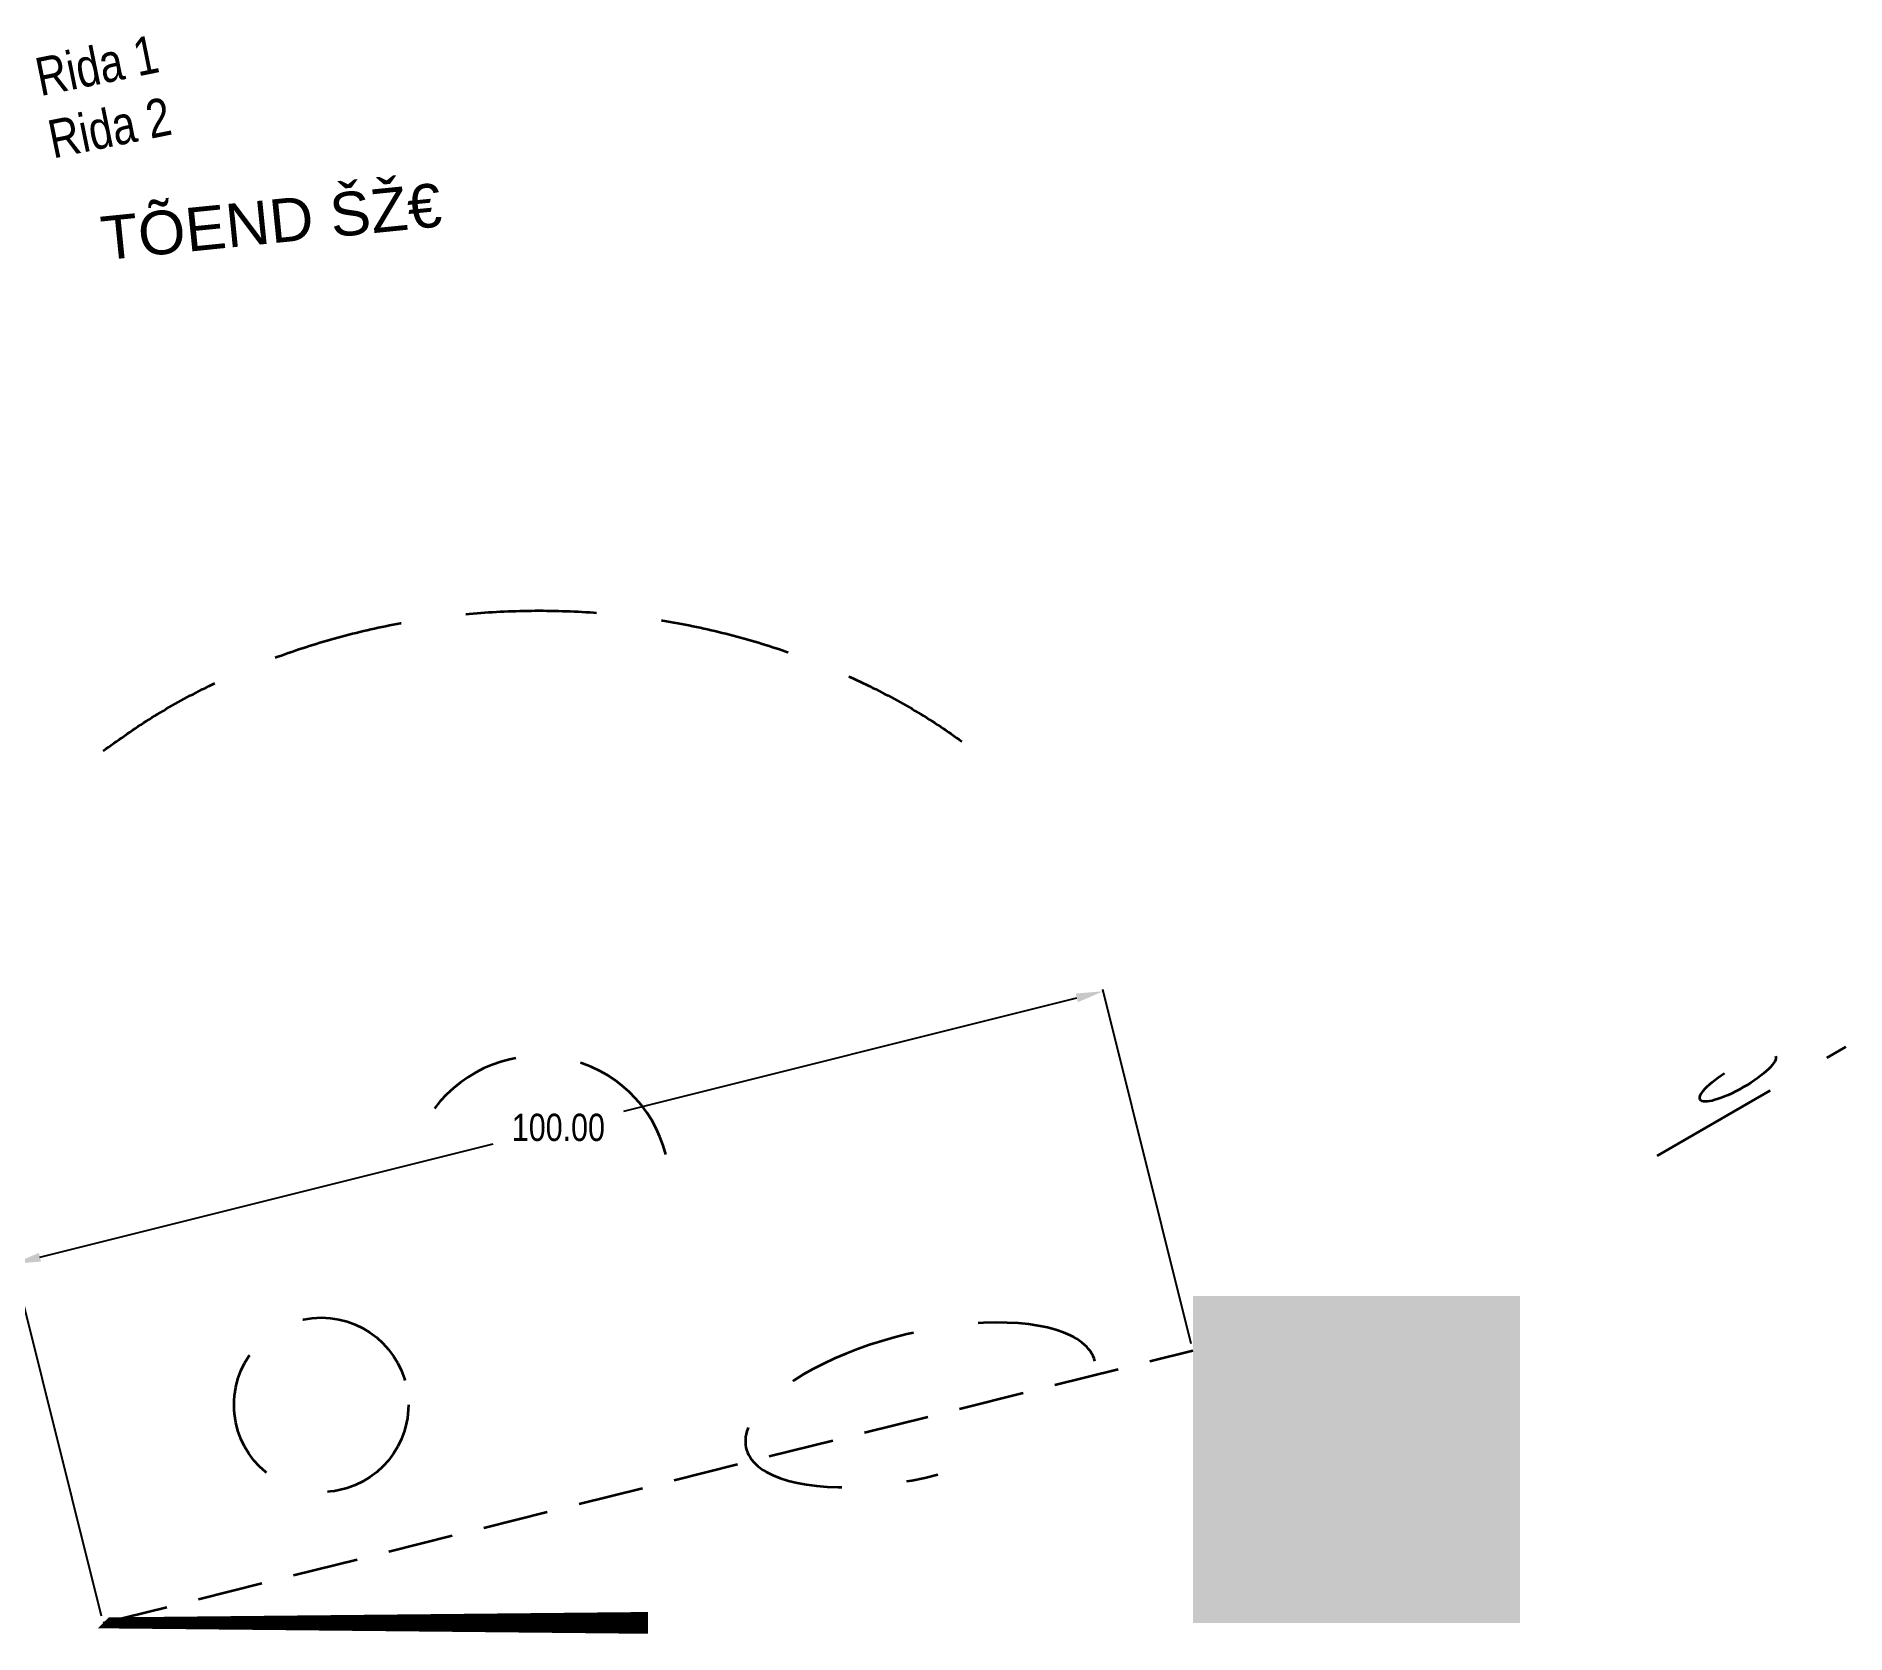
# Model space of a CAD drawing. Header units: millimetres. Extents: x 4 to 170, y 19 to 166.
import ezdxf

# ---------------------------------------------------------------- set-up
doc = ezdxf.new("R2010")
doc.units = ezdxf.units.MM
doc.linetypes.add('DASHED', pattern=[18, 12, -6])
doc.layers.add('GEOMETRY', color=1, linetype='DASHED', lineweight=35)
doc.styles.add('ISO', font='Arial', dxfattribs={"width": 0.8})
doc.dimstyles.new('DIM-ISO', dxfattribs={"dimtxt": 2.5, "dimasz": 2.5, "dimexe": 0.18, "dimexo": 0.625, "dimtad": 0, "dimtih": 1, "dimtoh": 1, "dimzin": 0, "dimdsep": 46, "dimtxsty": 'ISO', "dimcen": 0.09, "dimadec": 0, "dimazin": 0, "dimtfac": 1, "dimtdec": 4, "dimtofl": 0, "dimtmove": 0, "dimatfit": 3, "dimfxl": 1, "dimtolj": 1, "dimtzin": 0, "dimlwd": -1, "dimlwe": -1, "dimarcsym": 0})

# ---------------------------------------------------------------- blocks, each defined once
blk = doc.blocks.new('SYMBOL', base_point=(5, 5))
at = {"layer": 'GEOMETRY'}
blk.add_line((0, 0), (10, 0), dxfattribs=at)
blk.add_circle((5, 5), 2, dxfattribs=at)

msp = doc.modelspace()

# ---------------------------------------------------------------- hatches: boundary and pattern name
at = {"layer": 'GEOMETRY'}
h = msp.add_hatch(color=256, dxfattribs=at)
h.dxf.hatch_style = 1
h.paths.add_polyline_path([(110, 20), (140, 20), (140, 50), (110, 50)])

# ---------------------------------------------------------------- linework, layer by layer
at = {"layer": 'GEOMETRY', "color": 3, "linetype": 'DASHED', "ltscale": 0.5, "true_color": 0x00ff00}
msp.add_line((10, 20), (110, 45), dxfattribs=at)
at = {"layer": 'GEOMETRY'}
msp.add_lwpolyline([(10, 20, 1, 2, 0), (60, 20, 0, 0, 0.5), (60, 70, 0, 0, 0)], format="xyseb", close=True, dxfattribs=at)
msp.add_circle((30, 40), 8, dxfattribs=at)
msp.add_arc((50, 60), 12, 14.32394, 143.23945, dxfattribs=at)
msp.add_ellipse((85, 40), major_axis=(16, 4), ratio=0.4, start_param=0, end_param=4.712389, dxfattribs=at)
msp.add_rational_spline([(10, 100), (50, 130), (90, 100)], [1, 0.75, 1], degree=2, dxfattribs=at)

# ---------------------------------------------------------------- block references
at = {"layer": 'GEOMETRY', "xscale": 2, "yscale": 0.5, "rotation": 30}
msp.add_blockref('SYMBOL', (160, 70), dxfattribs=at)

# ---------------------------------------------------------------- texts
at = {"layer": 'GEOMETRY', "style": 'ISO'}
msp.add_text('TÕEND ŠŽ€', height=4, rotation=5.72958, dxfattribs=at).set_placement((10, 145))
at = {"layer": 'GEOMETRY', "insert": (10, 160), "char_height": 3.5, "width": 60, "attachment_point": 5, "rotation": 11.45916, "style": 'ISO'}
msp.add_mtext('Rida 1\\PRida 2', dxfattribs=at)

# ---------------------------------------------------------------- dimensions: what is measured, and where the dimension line sits
at = {"layer": 'GEOMETRY'}
msp.add_aligned_dim(p1=(10, 20), p2=(110, 45), distance=33.955, text='100.00', dimstyle='DIM-ISO', dxfattribs=at).render()

doc.saveas('drawing.dxf')
